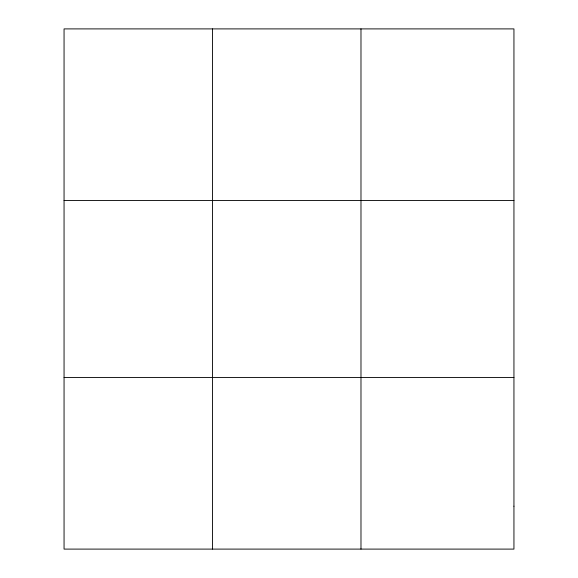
<?xml version="1.0" encoding="UTF-8"?>
<svg xmlns="http://www.w3.org/2000/svg" width="578" height="578" viewBox="0 0 578 578"><rect width="100%" height="100%" fill="white"/><g stroke="black" fill="none" stroke-linecap="round" stroke-linejoin="round"><path stroke-width="0.87" d="M212.516 549.1L212.516 28.9M360.983 549.1L360.983 28.9M64.057 200.566L513.943 200.566M64.057 377.434L513.943 377.434M513.943 506.184L513.943 549.1L64.057 549.1L64.057 28.9L513.943 28.9L513.943 506.184"/></g></svg>
